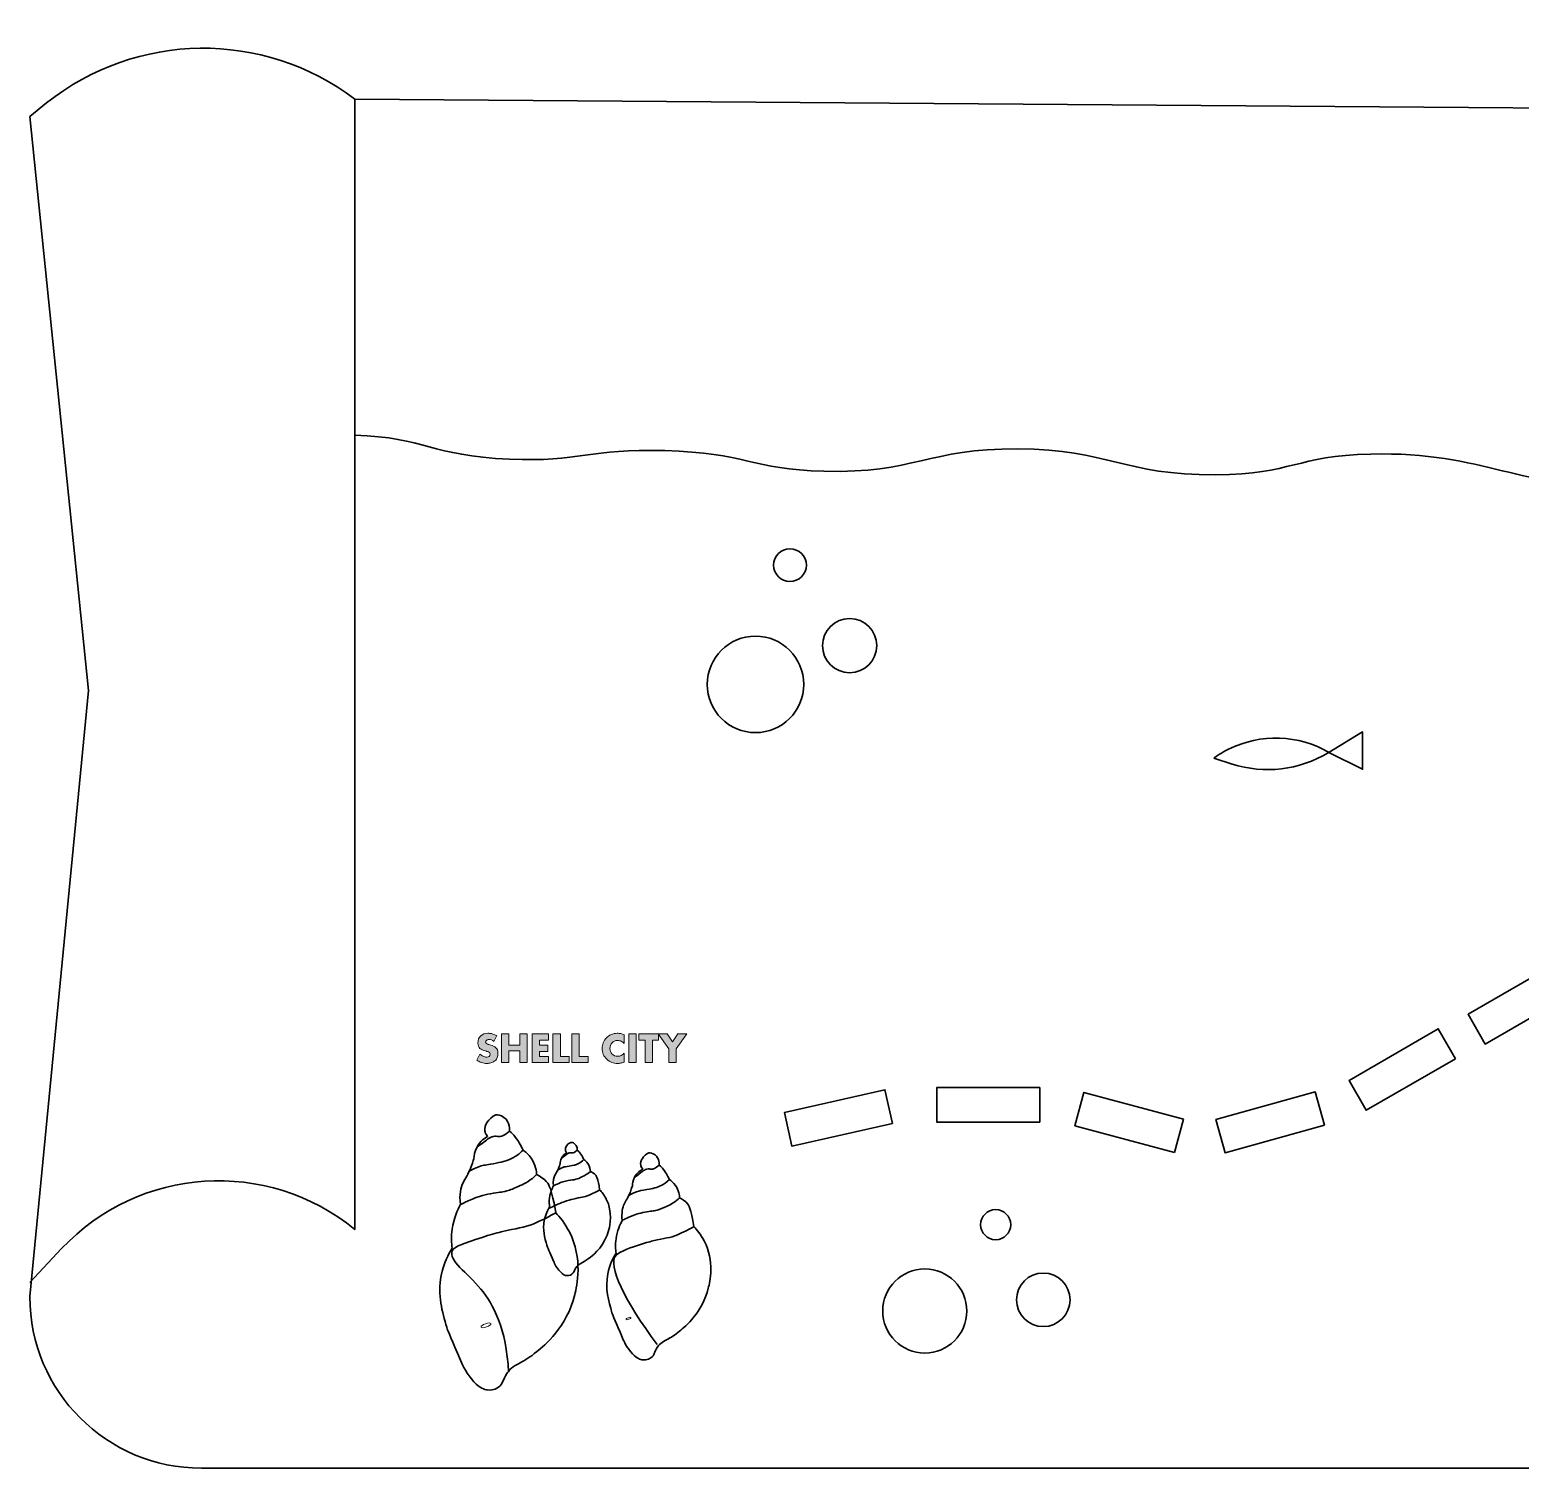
# Model space of a CAD drawing. Extents: x 231 to 1093, y -596 to -181.
# Drawn here: x 231.1 to 662.1, y -596.3 to -180.5 of the extents above; entities that cross this region are included whole.
import ezdxf

# ---------------------------------------------------------------- set-up
doc = ezdxf.new("R2010")
doc.units = 0
doc.header["$MEASUREMENT"] = 0
doc.layers.add('BACK', color=7, linetype='Continuous', lineweight=0)
doc.layers.add('Layer 1', color=7, linetype='Continuous', lineweight=0)

# ---------------------------------------------------------------- blocks, each defined once
blk = doc.blocks.new('Block_0')
at = {"layer": 'Layer 1', "color": 18, "lineweight": 35, "true_color": 0x000000}
for points, knots in [([(387.49, -502.1), (387.7, -502.1), (388.18, -502.14), (388.63, -502.48), (389.5, -503.14), (389.4, -504.31), (389.39, -504.39), (389.73, -504.67), (389.98, -504.94), (390.16, -505.15), (390.52, -505.59), (390.74, -505.98), (390.92, -506.29), (391.09, -506.6), (391.22, -506.87), (391.3, -507.06), (391.62, -507.27), (392.06, -507.64), (392.44, -508.2), (393.07, -509.12), (393.18, -510.05), (393.21, -510.49), (393.65, -510.7), (394.22, -511.05), (394.73, -511.63), (394.73, -511.63), (395.39, -512.5), (395.87, -515.81), (395.87, -515.81), (395.88, -515.83), (395.88, -515.83), (396.42, -516.39), (397.16, -517.28), (397.78, -518.5), (399.71, -522.28), (398.84, -526.06), (398.55, -527.27), (397.43, -531.81), (394.33, -534.38), (393.21, -535.28), (392.32, -535.99), (391.5, -536.48), (390.92, -536.8), (389.87, -537.27), (389.32, -537.86), (389.01, -538.33), (388.48, -539.13), (388.54, -539.75), (387.87, -540.24), (387.25, -540.68), (386.53, -540.64), (386.34, -540.62), (385.89, -540.58), (385.3, -540.38), (384.43, -539.47), (383.39, -538.38), (382.89, -537.26), (382.53, -536.42), (381.36, -533.73), (380.78, -532.38), (380.62, -531.85), (379.98, -529.67), (379.31, -527.38), (379.86, -524.6), (380.2, -522.88), (380.88, -521.58), (381.38, -520.79), (381.29, -520.1), (381.24, -519.18), (381.38, -518.12), (381.59, -516.59), (382.12, -515.42), (382.53, -514.68), (382.34, -513.25), (382.61, -512.27), (382.91, -511.63), (383.2, -511), (383.61, -510.53), (384.05, -509.34), (384.3, -508.7), (384.43, -508.2), (384.43, -508.2), (384.44, -507.87), (384.5, -507.29), (384.82, -506.67), (385.29, -505.75), (386.04, -505.3), (386.34, -505.15), (386.07, -504.84), (385.99, -504.56), (385.96, -504.39), (385.82, -503.57), (386.43, -502.65), (387.49, -502.1)], [0, 0, 0, 0, 1, 1, 1, 2, 2, 2, 3, 3, 3, 4, 4, 4, 5, 5, 5, 6, 6, 6, 7, 7, 7, 8, 8, 8, 9, 9, 9, 10, 10, 10, 11, 11, 11, 12, 12, 12, 13, 13, 13, 14, 14, 14, 15, 15, 15, 16, 16, 16, 17, 17, 17, 18, 18, 18, 19, 19, 19, 20, 20, 20, 21, 21, 21, 22, 22, 22, 23, 23, 23, 24, 24, 24, 25, 25, 25, 26, 26, 26, 27, 27, 27, 28, 28, 28, 29, 29, 29, 30, 30, 30, 31, 31, 31, 31]), ([(391.3, -507.06), (390.75, -507.62), (390.21, -507.98), (389.77, -508.2), (388.99, -508.6), (388.26, -508.74), (387.1, -508.96), (386.08, -509.16), (385.85, -509.12), (385.2, -509.34), (384.52, -509.58), (384.01, -509.88), (383.67, -510.11)], [0, 0, 0, 0, 1, 1, 1, 2, 2, 2, 3, 3, 3, 4, 4, 4, 4]), ([(389.39, -504.39), (388.73, -505.04), (388.22, -505.17), (387.87, -505.15), (387.67, -505.14), (387.44, -505.08), (387.1, -505.15), (386.75, -505.23), (386.51, -505.4), (386.34, -505.53), (385.87, -505.88), (385.37, -506.26), (384.82, -506.67)], [0, 0, 0, 0, 1, 1, 1, 2, 2, 2, 3, 3, 3, 4, 4, 4, 4]), ([(393.21, -510.49), (392.44, -511.25), (391.51, -511.75), (390.92, -512.01), (390, -512.43), (389.54, -512.64), (389.01, -512.78), (388.19, -512.99), (388.01, -512.89), (386.72, -513.16), (386.26, -513.25), (385.8, -513.35), (385.2, -513.54), (384.34, -513.81), (383.67, -514.12), (383.29, -514.3), (382.97, -514.45), (382.71, -514.58), (382.53, -514.68)], [0, 0, 0, 0, 1, 1, 1, 2, 2, 2, 3, 3, 3, 4, 4, 4, 5, 5, 5, 6, 6, 6, 6]), ([(395.88, -515.83), (395.23, -516.22), (393.7, -517), (392.83, -517.35), (391.35, -517.95), (390.44, -517.95), (388.25, -518.5), (387.51, -518.68), (386.6, -518.91), (385.58, -519.26), (383.82, -519.86), (382.41, -520.57), (381.38, -521.17)], [0, 0, 0, 0, 1, 1, 1, 2, 2, 2, 3, 3, 3, 4, 4, 4, 4])]:
    blk.add_open_spline(points, degree=3, knots=knots, dxfattribs=at)
blk = doc.blocks.new('Block_1')
at = {"layer": 'Layer 1', "color": 18, "lineweight": 35, "true_color": 0x000000}
for points, knots in [([(410.1, -505.1), (410.43, -505.1), (411.18, -505.16), (411.88, -505.69), (413.24, -506.72), (413.08, -508.54), (413.06, -508.65), (413.59, -509.1), (413.98, -509.52), (414.25, -509.84), (414.82, -510.52), (415.16, -511.13), (415.44, -511.62), (415.7, -512.1), (415.9, -512.51), (416.03, -512.81), (416.52, -513.14), (417.21, -513.71), (417.81, -514.58), (418.79, -516.02), (418.96, -517.46), (418.99, -518.14), (419.68, -518.47), (420.57, -519.01), (421.37, -519.92), (421.37, -519.92), (422.39, -521.27), (423.14, -526.42), (423.14, -526.42), (423.14, -526.44), (423.14, -526.44), (423.99, -527.32), (425.14, -528.7), (426.11, -530.59), (429.11, -536.48), (427.76, -542.34), (427.29, -544.23), (425.56, -551.29), (420.74, -555.28), (418.99, -556.68), (417.61, -557.79), (416.35, -558.56), (415.44, -559.05), (413.8, -559.78), (412.95, -560.7), (412.47, -561.43), (411.65, -562.68), (411.74, -563.64), (410.69, -564.39), (409.73, -565.08), (408.62, -565.01), (408.32, -564.98), (407.61, -564.92), (406.7, -564.61), (405.36, -563.2), (403.73, -561.51), (402.95, -559.76), (402.39, -558.46), (400.58, -554.27), (399.67, -552.18), (399.43, -551.35), (398.43, -547.95), (397.38, -544.4), (398.24, -540.08), (398.77, -537.41), (399.84, -535.39), (400.61, -534.15), (400.47, -533.08), (400.39, -531.65), (400.61, -530), (400.94, -527.63), (401.76, -525.81), (402.39, -524.66), (402.11, -522.43), (402.52, -520.92), (402.98, -519.92), (403.44, -518.94), (404.07, -518.2), (404.76, -516.36), (405.14, -515.36), (405.36, -514.58), (405.36, -514.58), (405.37, -514.07), (405.46, -513.18), (405.95, -512.21), (406.68, -510.77), (407.86, -510.08), (408.32, -509.84), (407.9, -509.37), (407.77, -508.93), (407.73, -508.65), (407.51, -507.39), (408.45, -505.95), (410.1, -505.1)], [0, 0, 0, 0, 1, 1, 1, 2, 2, 2, 3, 3, 3, 4, 4, 4, 5, 5, 5, 6, 6, 6, 7, 7, 7, 8, 8, 8, 9, 9, 9, 10, 10, 10, 11, 11, 11, 12, 12, 12, 13, 13, 13, 14, 14, 14, 15, 15, 15, 16, 16, 16, 17, 17, 17, 18, 18, 18, 19, 19, 19, 20, 20, 20, 21, 21, 21, 22, 22, 22, 23, 23, 23, 24, 24, 24, 25, 25, 25, 26, 26, 26, 27, 27, 27, 28, 28, 28, 29, 29, 29, 30, 30, 30, 31, 31, 31, 31]), ([(416.03, -512.81), (415.17, -513.69), (414.33, -514.24), (413.66, -514.58), (412.44, -515.21), (411.3, -515.43), (409.51, -515.77), (407.92, -516.07), (407.55, -516.02), (406.54, -516.36), (405.49, -516.72), (404.69, -517.2), (404.17, -517.55)], [0, 0, 0, 0, 1, 1, 1, 2, 2, 2, 3, 3, 3, 4, 4, 4, 4]), ([(413.06, -508.65), (412.03, -509.67), (411.24, -509.87), (410.69, -509.84), (410.38, -509.82), (410.02, -509.73), (409.51, -509.84), (408.95, -509.96), (408.58, -510.24), (408.32, -510.43), (407.59, -510.98), (406.81, -511.56), (405.95, -512.21)], [0, 0, 0, 0, 1, 1, 1, 2, 2, 2, 3, 3, 3, 4, 4, 4, 4]), ([(418.99, -518.14), (417.81, -519.33), (416.35, -520.1), (415.44, -520.51), (414.01, -521.16), (413.3, -521.48), (412.47, -521.7), (411.2, -522.03), (410.92, -521.88), (408.91, -522.29), (408.19, -522.44), (407.48, -522.59), (406.54, -522.89), (405.21, -523.31), (404.17, -523.79), (403.58, -524.07), (403.09, -524.3), (402.68, -524.51), (402.39, -524.66)], [0, 0, 0, 0, 1, 1, 1, 2, 2, 2, 3, 3, 3, 4, 4, 4, 5, 5, 5, 6, 6, 6, 6]), ([(423.14, -526.44), (422.13, -527.05), (419.76, -528.26), (418.4, -528.81), (416.11, -529.75), (414.69, -529.75), (411.29, -530.59), (410.14, -530.88), (408.72, -531.24), (407.13, -531.78), (405.72, -532.26), (401.71, -533.62), (400.61, -534.74), (397.97, -537.45), (403.19, -548.12), (412.5, -560.5)], [0, 0, 0, 0, 1, 1, 1, 2, 2, 2, 3, 3, 3, 4, 4, 4, 5, 5, 5, 5])]:
    blk.add_open_spline(points, degree=3, knots=knots, dxfattribs=at)
blk = doc.blocks.new('Block_2')
at = {"layer": 'Layer 1', "color": 18, "lineweight": 35, "true_color": 0x000000}
for points in [[(816.1, -338.68), (788.47, -349.84), (784.73, -340.6), (812.37, -329.44)], [(779.7, -353.06), (753.88, -367.97), (748.9, -359.34), (774.71, -344.43)], [(749.48, -370.49), (727.09, -390.16), (720.51, -382.68), (742.9, -363)], [(723.36, -396.23), (709.61, -422.68), (700.77, -418.08), (714.52, -391.64)], [(704.94, -429.3), (686.16, -452.44), (678.42, -446.17), (697.2, -423.02)], [(677.78, -458.8), (651.97, -473.7), (646.99, -465.07), (672.8, -450.17)], [(643.39, -477.91), (617.57, -492.81), (612.59, -484.18), (638.4, -469.28)], [(480.56, -496.62), (451.49, -503.21), (449.29, -493.49), (478.36, -486.9)], [(523.14, -496.22), (493.33, -496.22), (493.33, -486.25), (523.14, -486.25)], [(562.12, -504.99), (533.32, -497.31), (535.89, -487.68), (564.69, -495.36)], [(605.46, -497.15), (576.74, -505.12), (574.08, -495.52), (602.8, -487.54)]]:
    blk.add_lwpolyline(points, close=True, dxfattribs=at)
blk = doc.blocks.new('Block_3')
at = {"layer": 'Layer 1', "color": 18, "lineweight": 35, "true_color": 0x000000}
for points, knots in [([(365.83, -494.1), (366.27, -494.11), (367.27, -494.19), (368.2, -494.89), (370.01, -496.25), (369.79, -498.67), (369.77, -498.83), (370.48, -499.42), (371, -499.98), (371.35, -500.4), (372.1, -501.3), (372.56, -502.11), (372.93, -502.76), (373.28, -503.4), (373.54, -503.95), (373.71, -504.34), (374.37, -504.79), (375.28, -505.54), (376.08, -506.7), (377.38, -508.61), (377.61, -510.53), (377.65, -511.43), (378.56, -511.87), (379.75, -512.59), (380.81, -513.8), (380.81, -513.8), (382.16, -515.59), (383.17, -522.43), (383.17, -522.43), (383.17, -522.46), (383.17, -522.46), (384.29, -523.63), (385.82, -525.46), (387.11, -527.98), (391.09, -535.8), (389.3, -543.59), (388.69, -546.1), (386.38, -555.49), (379.98, -560.79), (377.65, -562.65), (375.82, -564.12), (374.14, -565.14), (372.93, -565.8), (370.75, -566.77), (369.62, -567.99), (368.99, -568.96), (367.89, -570.62), (368.02, -571.89), (366.62, -572.9), (365.34, -573.81), (363.86, -573.72), (363.47, -573.68), (362.53, -573.59), (361.32, -573.18), (359.53, -571.32), (357.37, -569.06), (356.34, -566.74), (355.59, -565.02), (353.18, -559.45), (351.98, -556.67), (351.65, -555.56), (350.33, -551.05), (348.94, -546.33), (350.07, -540.59), (350.78, -537.04), (352.19, -534.36), (353.23, -532.71), (353.03, -531.29), (352.92, -529.39), (353.23, -527.19), (353.66, -524.04), (354.75, -521.62), (355.59, -520.1), (355.21, -517.13), (355.76, -515.12), (356.38, -513.8), (356.99, -512.49), (357.82, -511.51), (358.74, -509.07), (359.25, -507.74), (359.53, -506.7), (359.53, -506.7), (359.54, -506.02), (359.66, -504.84), (360.32, -503.55), (361.3, -501.64), (362.85, -500.72), (363.47, -500.4), (362.92, -499.77), (362.74, -499.19), (362.68, -498.83), (362.4, -497.15), (363.64, -495.23), (365.83, -494.1)], [0, 0, 0, 0, 1, 1, 1, 2, 2, 2, 3, 3, 3, 4, 4, 4, 5, 5, 5, 6, 6, 6, 7, 7, 7, 8, 8, 8, 9, 9, 9, 10, 10, 10, 11, 11, 11, 12, 12, 12, 13, 13, 13, 14, 14, 14, 15, 15, 15, 16, 16, 16, 17, 17, 17, 18, 18, 18, 19, 19, 19, 20, 20, 20, 21, 21, 21, 22, 22, 22, 23, 23, 23, 24, 24, 24, 25, 25, 25, 26, 26, 26, 27, 27, 27, 28, 28, 28, 29, 29, 29, 30, 30, 30, 31, 31, 31, 31]), ([(369.77, -498.83), (368.41, -500.18), (367.36, -500.44), (366.62, -500.4), (366.21, -500.38), (365.73, -500.25), (365.05, -500.4), (364.31, -500.56), (363.82, -500.93), (363.47, -501.19), (362.49, -501.92), (361.46, -502.69), (360.32, -503.55)], [0, 0, 0, 0, 1, 1, 1, 2, 2, 2, 3, 3, 3, 4, 4, 4, 4]), ([(373.71, -504.34), (372.58, -505.52), (371.46, -506.24), (370.56, -506.7), (368.94, -507.54), (367.42, -507.83), (365.05, -508.28), (362.93, -508.68), (362.45, -508.61), (361.11, -509.07), (359.71, -509.55), (358.65, -510.18), (357.95, -510.64)], [0, 0, 0, 0, 1, 1, 1, 2, 2, 2, 3, 3, 3, 4, 4, 4, 4]), ([(377.65, -511.43), (376.08, -513.01), (374.14, -514.03), (372.93, -514.58), (371.03, -515.44), (370.09, -515.87), (368.99, -516.16), (367.3, -516.6), (366.92, -516.4), (364.26, -516.95), (363.29, -517.15), (362.35, -517.34), (361.11, -517.74), (359.34, -518.3), (357.96, -518.94), (357.17, -519.31), (356.51, -519.62), (355.98, -519.9), (355.59, -520.1)], [0, 0, 0, 0, 1, 1, 1, 2, 2, 2, 3, 3, 3, 4, 4, 4, 5, 5, 5, 6, 6, 6, 6]), ([(383.17, -522.46), (381.82, -523.27), (378.67, -524.88), (376.87, -525.62), (373.82, -526.86), (371.93, -526.85), (367.41, -527.98), (365.89, -528.36), (364, -528.84), (361.89, -529.56), (356.53, -531.38), (353.8, -532.15), (353.23, -533.5), (352.08, -536.22), (357.57, -539.76), (361.5, -544.5), (365.06, -548.8), (368.99, -556.01), (369.5, -568.5)], [0, 0, 0, 0, 1, 1, 1, 2, 2, 2, 3, 3, 3, 4, 4, 4, 5, 5, 5, 6, 6, 6, 6])]:
    blk.add_open_spline(points, degree=3, knots=knots, dxfattribs=at)
blk = doc.blocks.new('Block_4')
at = {"layer": 'Layer 1', "true_color": 0x000000, "transparency": 33554687}
h = blk.add_hatch(color=18, dxfattribs=at)
h.dxf.hatch_style = 2
edge = h.paths.add_edge_path()
edge.add_spline(control_points=[(366.12, -471.23), (366.12, -471.23), (365.26, -472.9), (365.26, -472.9), (365.06, -472.74), (364.84, -472.61), (364.59, -472.51), (364.35, -472.41), (364.09, -472.36), (363.83, -472.36), (363.79, -472.36), (363.75, -472.36), (363.71, -472.37), (363.66, -472.37), (363.62, -472.38), (363.58, -472.4), (363.41, -472.43), (363.25, -472.51), (363.11, -472.62), (362.97, -472.73), (362.9, -472.87), (362.9, -473.06), (362.9, -473.23), (362.97, -473.37), (363.1, -473.48), (363.23, -473.58), (363.38, -473.67), (363.53, -473.74), (363.59, -473.76), (363.65, -473.78), (363.7, -473.8), (363.76, -473.82), (363.81, -473.83), (363.86, -473.85), (363.86, -473.85), (364.41, -474), (364.41, -474), (364.99, -474.18), (365.48, -474.43), (365.87, -474.77), (366.26, -475.1), (366.46, -475.6), (366.46, -476.28), (366.46, -476.31), (366.46, -476.34), (366.46, -476.37), (366.46, -476.4), (366.46, -476.43), (366.46, -476.45), (366.44, -476.84), (366.37, -477.21), (366.25, -477.57), (366.12, -477.93), (365.91, -478.25), (365.6, -478.51), (365.32, -478.75), (365, -478.93), (364.65, -479.05), (364.3, -479.17), (363.94, -479.24), (363.58, -479.27), (363.52, -479.27), (363.46, -479.27), (363.4, -479.28), (363.35, -479.28), (363.3, -479.28), (363.25, -479.28), (362.72, -479.28), (362.21, -479.2), (361.72, -479.03), (361.22, -478.87), (360.76, -478.64), (360.33, -478.35), (360.33, -478.35), (361.25, -476.6), (361.25, -476.6), (361.53, -476.84), (361.82, -477.04), (362.14, -477.21), (362.46, -477.38), (362.8, -477.47), (363.17, -477.47), (363.18, -477.47), (363.2, -477.47), (363.21, -477.47), (363.23, -477.47), (363.24, -477.47), (363.26, -477.47), (363.5, -477.45), (363.72, -477.38), (363.92, -477.24), (364.11, -477.11), (364.21, -476.9), (364.21, -476.63), (364.21, -476.43), (364.13, -476.26), (363.97, -476.14), (363.8, -476.01), (363.62, -475.91), (363.41, -475.84), (363.32, -475.81), (363.23, -475.78), (363.15, -475.76), (363.06, -475.73), (362.98, -475.71), (362.9, -475.68), (362.89, -475.68), (362.87, -475.67), (362.85, -475.67), (362.84, -475.66), (362.82, -475.66), (362.81, -475.65), (362.15, -475.47), (361.63, -475.23), (361.24, -474.95), (360.85, -474.66), (360.66, -474.13), (360.66, -473.34), (360.66, -472.5), (360.93, -471.82), (361.47, -471.32), (362.01, -470.81), (362.69, -470.56), (363.52, -470.56), (363.69, -470.56), (363.86, -470.57), (364.04, -470.59), (364.21, -470.6), (364.39, -470.64), (364.56, -470.68), (364.84, -470.74), (365.12, -470.82), (365.38, -470.91), (365.65, -471.01), (365.9, -471.12), (366.12, -471.24), (366.12, -471.24), (366.12, -471.23), (366.12, -471.23)], knot_values=[0, 0, 0, 0, 1, 1, 1, 2, 2, 2, 3, 3, 3, 4, 4, 4, 5, 5, 5, 6, 6, 6, 7, 7, 7, 8, 8, 8, 9, 9, 9, 10, 10, 10, 11, 11, 11, 12, 12, 12, 13, 13, 13, 14, 14, 14, 15, 15, 15, 16, 16, 16, 17, 17, 17, 18, 18, 18, 19, 19, 19, 20, 20, 20, 21, 21, 21, 22, 22, 22, 23, 23, 23, 24, 24, 24, 25, 25, 25, 26, 26, 26, 27, 27, 27, 28, 28, 28, 29, 29, 29, 30, 30, 30, 31, 31, 31, 32, 32, 32, 33, 33, 33, 34, 34, 34, 35, 35, 35, 36, 36, 36, 37, 37, 37, 38, 38, 38, 39, 39, 39, 40, 40, 40, 41, 41, 41, 42, 42, 42, 43, 43, 43, 44, 44, 44, 45, 45, 45, 46, 46, 46, 46], degree=3, periodic=0)
h = blk.add_hatch(color=18, dxfattribs=at)
h.dxf.hatch_style = 2
edge = h.paths.add_edge_path()
edge.add_spline(control_points=[(372.75, -473.97), (372.75, -473.97), (372.75, -470.77), (372.75, -470.77), (372.75, -470.77), (374.9, -470.77), (374.9, -470.77), (374.9, -470.77), (374.9, -479.06), (374.9, -479.06), (374.9, -479.06), (372.75, -479.06), (372.75, -479.06), (372.75, -479.06), (372.75, -475.66), (372.75, -475.66), (372.75, -475.66), (369.64, -475.66), (369.64, -475.66), (369.64, -475.66), (369.64, -479.06), (369.64, -479.06), (369.64, -479.06), (367.48, -479.06), (367.48, -479.06), (367.48, -479.06), (367.48, -470.77), (367.48, -470.77), (367.48, -470.77), (369.64, -470.77), (369.64, -470.77), (369.64, -470.77), (369.64, -473.97), (369.64, -473.97), (369.64, -473.97), (372.75, -473.97), (372.75, -473.97)], knot_values=[0, 0, 0, 0, 1, 1, 1, 2, 2, 2, 3, 3, 3, 4, 4, 4, 5, 5, 5, 6, 6, 6, 7, 7, 7, 8, 8, 8, 9, 9, 9, 10, 10, 10, 11, 11, 11, 12, 12, 12, 12], degree=3, periodic=0)
h = blk.add_hatch(color=18, dxfattribs=at)
h.dxf.hatch_style = 2
edge = h.paths.add_edge_path()
edge.add_spline(control_points=[(378.47, -472.59), (378.47, -472.59), (378.47, -473.98), (378.47, -473.98), (378.47, -473.98), (380.9, -473.98), (380.9, -473.98), (380.9, -473.98), (380.9, -475.81), (380.9, -475.81), (380.9, -475.81), (378.47, -475.81), (378.47, -475.81), (378.47, -475.81), (378.47, -477.24), (378.47, -477.24), (378.47, -477.24), (381.03, -477.24), (381.03, -477.24), (381.03, -477.24), (381.03, -479.06), (381.03, -479.06), (381.03, -479.06), (376.31, -479.06), (376.31, -479.06), (376.31, -479.06), (376.31, -470.77), (376.31, -470.77), (376.31, -470.77), (381.03, -470.77), (381.03, -470.77), (381.03, -470.77), (381.03, -472.59), (381.03, -472.59), (381.03, -472.59), (378.47, -472.59), (378.47, -472.59)], knot_values=[0, 0, 0, 0, 1, 1, 1, 2, 2, 2, 3, 3, 3, 4, 4, 4, 5, 5, 5, 6, 6, 6, 7, 7, 7, 8, 8, 8, 9, 9, 9, 10, 10, 10, 11, 11, 11, 12, 12, 12, 12], degree=3, periodic=0)
h = blk.add_hatch(color=18, dxfattribs=at)
h.dxf.hatch_style = 2
edge = h.paths.add_edge_path()
edge.add_spline(control_points=[(384.52, -477.24), (384.52, -477.24), (387.1, -477.24), (387.1, -477.24), (387.1, -477.24), (387.1, -479.06), (387.1, -479.06), (387.1, -479.06), (382.36, -479.06), (382.36, -479.06), (382.36, -479.06), (382.36, -470.77), (382.36, -470.77), (382.36, -470.77), (384.52, -470.77), (384.52, -470.77), (384.52, -470.77), (384.52, -477.24), (384.52, -477.24)], knot_values=[0, 0, 0, 0, 1, 1, 1, 2, 2, 2, 3, 3, 3, 4, 4, 4, 5, 5, 5, 6, 6, 6, 6], degree=3, periodic=0)
h = blk.add_hatch(color=18, dxfattribs=at)
h.dxf.hatch_style = 2
edge = h.paths.add_edge_path()
edge.add_spline(control_points=[(389.96, -477.24), (389.96, -477.24), (392.55, -477.24), (392.55, -477.24), (392.55, -477.24), (392.55, -479.06), (392.55, -479.06), (392.55, -479.06), (387.81, -479.06), (387.81, -479.06), (387.81, -479.06), (387.81, -470.77), (387.81, -470.77), (387.81, -470.77), (389.96, -470.77), (389.96, -470.77), (389.96, -470.77), (389.96, -477.24), (389.96, -477.24)], knot_values=[0, 0, 0, 0, 1, 1, 1, 2, 2, 2, 3, 3, 3, 4, 4, 4, 5, 5, 5, 6, 6, 6, 6], degree=3, periodic=0)
h = blk.add_hatch(color=18, dxfattribs=at)
h.dxf.hatch_style = 2
edge = h.paths.add_edge_path()
edge.add_spline(control_points=[(402.95, -470.97), (402.95, -470.97), (402.95, -473.55), (402.95, -473.55), (402.73, -473.26), (402.46, -473.03), (402.12, -472.88), (401.78, -472.73), (401.43, -472.65), (401.06, -472.65), (400.4, -472.65), (399.87, -472.87), (399.46, -473.31), (399.05, -473.76), (398.85, -474.3), (398.85, -474.95), (398.85, -475.6), (399.06, -476.14), (399.47, -476.56), (399.89, -476.99), (400.43, -477.2), (401.1, -477.2), (401.45, -477.2), (401.79, -477.12), (402.12, -476.97), (402.45, -476.81), (402.73, -476.59), (402.95, -476.32), (402.95, -476.32), (402.95, -478.9), (402.95, -478.9), (402.76, -478.96), (402.57, -479.02), (402.39, -479.07), (402.22, -479.11), (402.04, -479.16), (401.88, -479.19), (401.74, -479.22), (401.61, -479.25), (401.47, -479.26), (401.34, -479.27), (401.2, -479.28), (401.05, -479.28), (400.47, -479.28), (399.92, -479.18), (399.38, -478.97), (398.85, -478.76), (398.37, -478.46), (397.94, -478.07), (397.48, -477.66), (397.15, -477.19), (396.93, -476.66), (396.72, -476.13), (396.61, -475.55), (396.61, -474.94), (396.61, -474.37), (396.71, -473.83), (396.92, -473.3), (397.13, -472.77), (397.43, -472.3), (397.83, -471.9), (398.22, -471.5), (398.69, -471.18), (399.23, -470.94), (399.76, -470.7), (400.31, -470.57), (400.89, -470.56), (400.9, -470.56), (400.92, -470.56), (400.94, -470.56), (400.95, -470.56), (400.97, -470.56), (400.99, -470.56), (401.33, -470.56), (401.67, -470.6), (401.99, -470.67), (402.32, -470.74), (402.64, -470.84), (402.95, -470.98), (402.95, -470.98), (402.95, -470.97), (402.95, -470.97)], knot_values=[0, 0, 0, 0, 1, 1, 1, 2, 2, 2, 3, 3, 3, 4, 4, 4, 5, 5, 5, 6, 6, 6, 7, 7, 7, 8, 8, 8, 9, 9, 9, 10, 10, 10, 11, 11, 11, 12, 12, 12, 13, 13, 13, 14, 14, 14, 15, 15, 15, 16, 16, 16, 17, 17, 17, 18, 18, 18, 19, 19, 19, 20, 20, 20, 21, 21, 21, 22, 22, 22, 23, 23, 23, 24, 24, 24, 25, 25, 25, 26, 26, 26, 27, 27, 27, 27], degree=3, periodic=0)
h = blk.add_hatch(color=18, dxfattribs=at)
h.dxf.hatch_style = 2
edge = h.paths.add_edge_path()
edge.add_spline(control_points=[(406.44, -479.06), (406.44, -479.06), (404.29, -479.06), (404.29, -479.06), (404.29, -479.06), (404.29, -470.77), (404.29, -470.77), (404.29, -470.77), (406.44, -470.77), (406.44, -470.77), (406.44, -470.77), (406.44, -479.06), (406.44, -479.06)], knot_values=[0, 0, 0, 0, 1, 1, 1, 2, 2, 2, 3, 3, 3, 4, 4, 4, 4], degree=3, periodic=0)
h = blk.add_hatch(color=18, dxfattribs=at)
h.dxf.hatch_style = 2
edge = h.paths.add_edge_path()
edge.add_spline(control_points=[(411.15, -479.06), (411.15, -479.06), (408.99, -479.06), (408.99, -479.06), (408.99, -479.06), (408.99, -472.59), (408.99, -472.59), (408.99, -472.59), (407.21, -472.59), (407.21, -472.59), (407.21, -472.59), (407.21, -470.77), (407.21, -470.77), (407.21, -470.77), (412.93, -470.77), (412.93, -470.77), (412.93, -470.77), (412.93, -472.59), (412.93, -472.59), (412.93, -472.59), (411.15, -472.59), (411.15, -472.59), (411.15, -472.59), (411.15, -479.06), (411.15, -479.06)], knot_values=[0, 0, 0, 0, 1, 1, 1, 2, 2, 2, 3, 3, 3, 4, 4, 4, 5, 5, 5, 6, 6, 6, 7, 7, 7, 8, 8, 8, 8], degree=3, periodic=0)
h = blk.add_hatch(color=18, dxfattribs=at)
h.dxf.hatch_style = 2
edge = h.paths.add_edge_path()
edge.add_spline(control_points=[(412.8, -470.77), (412.8, -470.77), (415.38, -470.77), (415.38, -470.77), (415.38, -470.77), (416.94, -473.02), (416.94, -473.02), (416.94, -473.02), (418.49, -470.77), (418.49, -470.77), (418.49, -470.77), (421.07, -470.77), (421.07, -470.77), (421.07, -470.77), (418.01, -475.08), (418.01, -475.08), (418.01, -475.08), (418.01, -479.06), (418.01, -479.06), (418.01, -479.06), (415.86, -479.06), (415.86, -479.06), (415.86, -479.06), (415.86, -475.08), (415.86, -475.08), (415.86, -475.08), (412.8, -470.77), (412.8, -470.77)], knot_values=[0, 0, 0, 0, 1, 1, 1, 2, 2, 2, 3, 3, 3, 4, 4, 4, 5, 5, 5, 6, 6, 6, 7, 7, 7, 8, 8, 8, 9, 9, 9, 9], degree=3, periodic=0)
at = {"layer": 'Layer 1'}
for points, knots in [([(366.12, -471.23), (366.12, -471.23), (365.26, -472.9), (365.26, -472.9), (365.06, -472.74), (364.84, -472.61), (364.59, -472.51), (364.35, -472.41), (364.09, -472.36), (363.83, -472.36), (363.79, -472.36), (363.75, -472.36), (363.71, -472.37), (363.66, -472.37), (363.62, -472.38), (363.58, -472.4), (363.41, -472.43), (363.25, -472.51), (363.11, -472.62), (362.97, -472.73), (362.9, -472.87), (362.9, -473.06), (362.9, -473.23), (362.97, -473.37), (363.1, -473.48), (363.23, -473.58), (363.38, -473.67), (363.53, -473.74), (363.59, -473.76), (363.65, -473.78), (363.7, -473.8), (363.76, -473.82), (363.81, -473.83), (363.86, -473.85), (363.86, -473.85), (364.41, -474), (364.41, -474), (364.99, -474.18), (365.48, -474.43), (365.87, -474.77), (366.26, -475.1), (366.46, -475.6), (366.46, -476.28), (366.46, -476.31), (366.46, -476.34), (366.46, -476.37), (366.46, -476.4), (366.46, -476.43), (366.46, -476.45), (366.44, -476.84), (366.37, -477.21), (366.25, -477.57), (366.12, -477.93), (365.91, -478.25), (365.6, -478.51), (365.32, -478.75), (365, -478.93), (364.65, -479.05), (364.3, -479.17), (363.94, -479.24), (363.58, -479.27), (363.52, -479.27), (363.46, -479.27), (363.4, -479.28), (363.35, -479.28), (363.3, -479.28), (363.25, -479.28), (362.72, -479.28), (362.21, -479.2), (361.72, -479.03), (361.22, -478.87), (360.76, -478.64), (360.33, -478.35), (360.33, -478.35), (361.25, -476.6), (361.25, -476.6), (361.53, -476.84), (361.82, -477.04), (362.14, -477.21), (362.46, -477.38), (362.8, -477.47), (363.17, -477.47), (363.18, -477.47), (363.2, -477.47), (363.21, -477.47), (363.23, -477.47), (363.24, -477.47), (363.26, -477.47), (363.5, -477.45), (363.72, -477.38), (363.92, -477.24), (364.11, -477.11), (364.21, -476.9), (364.21, -476.63), (364.21, -476.43), (364.13, -476.26), (363.97, -476.14), (363.8, -476.01), (363.62, -475.91), (363.41, -475.84), (363.32, -475.81), (363.23, -475.78), (363.15, -475.76), (363.06, -475.73), (362.98, -475.71), (362.9, -475.68), (362.89, -475.68), (362.87, -475.67), (362.85, -475.67), (362.84, -475.66), (362.82, -475.66), (362.81, -475.65), (362.15, -475.47), (361.63, -475.23), (361.24, -474.95), (360.85, -474.66), (360.66, -474.13), (360.66, -473.34), (360.66, -472.5), (360.93, -471.82), (361.47, -471.32), (362.01, -470.81), (362.69, -470.56), (363.52, -470.56), (363.69, -470.56), (363.86, -470.57), (364.04, -470.59), (364.21, -470.6), (364.39, -470.64), (364.56, -470.68), (364.84, -470.74), (365.12, -470.82), (365.38, -470.91), (365.65, -471.01), (365.9, -471.12), (366.12, -471.24), (366.12, -471.24), (366.12, -471.23), (366.12, -471.23)], [0, 0, 0, 0, 1, 1, 1, 2, 2, 2, 3, 3, 3, 4, 4, 4, 5, 5, 5, 6, 6, 6, 7, 7, 7, 8, 8, 8, 9, 9, 9, 10, 10, 10, 11, 11, 11, 12, 12, 12, 13, 13, 13, 14, 14, 14, 15, 15, 15, 16, 16, 16, 17, 17, 17, 18, 18, 18, 19, 19, 19, 20, 20, 20, 21, 21, 21, 22, 22, 22, 23, 23, 23, 24, 24, 24, 25, 25, 25, 26, 26, 26, 27, 27, 27, 28, 28, 28, 29, 29, 29, 30, 30, 30, 31, 31, 31, 32, 32, 32, 33, 33, 33, 34, 34, 34, 35, 35, 35, 36, 36, 36, 37, 37, 37, 38, 38, 38, 39, 39, 39, 40, 40, 40, 41, 41, 41, 42, 42, 42, 43, 43, 43, 44, 44, 44, 45, 45, 45, 46, 46, 46, 46]), ([(372.75, -473.97), (372.75, -473.97), (372.75, -470.77), (372.75, -470.77), (372.75, -470.77), (374.9, -470.77), (374.9, -470.77), (374.9, -470.77), (374.9, -479.06), (374.9, -479.06), (374.9, -479.06), (372.75, -479.06), (372.75, -479.06), (372.75, -479.06), (372.75, -475.66), (372.75, -475.66), (372.75, -475.66), (369.64, -475.66), (369.64, -475.66), (369.64, -475.66), (369.64, -479.06), (369.64, -479.06), (369.64, -479.06), (367.48, -479.06), (367.48, -479.06), (367.48, -479.06), (367.48, -470.77), (367.48, -470.77), (367.48, -470.77), (369.64, -470.77), (369.64, -470.77), (369.64, -470.77), (369.64, -473.97), (369.64, -473.97), (369.64, -473.97), (372.75, -473.97), (372.75, -473.97)], [0, 0, 0, 0, 1, 1, 1, 2, 2, 2, 3, 3, 3, 4, 4, 4, 5, 5, 5, 6, 6, 6, 7, 7, 7, 8, 8, 8, 9, 9, 9, 10, 10, 10, 11, 11, 11, 12, 12, 12, 12]), ([(378.47, -472.59), (378.47, -472.59), (378.47, -473.98), (378.47, -473.98), (378.47, -473.98), (380.9, -473.98), (380.9, -473.98), (380.9, -473.98), (380.9, -475.81), (380.9, -475.81), (380.9, -475.81), (378.47, -475.81), (378.47, -475.81), (378.47, -475.81), (378.47, -477.24), (378.47, -477.24), (378.47, -477.24), (381.03, -477.24), (381.03, -477.24), (381.03, -477.24), (381.03, -479.06), (381.03, -479.06), (381.03, -479.06), (376.31, -479.06), (376.31, -479.06), (376.31, -479.06), (376.31, -470.77), (376.31, -470.77), (376.31, -470.77), (381.03, -470.77), (381.03, -470.77), (381.03, -470.77), (381.03, -472.59), (381.03, -472.59), (381.03, -472.59), (378.47, -472.59), (378.47, -472.59)], [0, 0, 0, 0, 1, 1, 1, 2, 2, 2, 3, 3, 3, 4, 4, 4, 5, 5, 5, 6, 6, 6, 7, 7, 7, 8, 8, 8, 9, 9, 9, 10, 10, 10, 11, 11, 11, 12, 12, 12, 12]), ([(384.52, -477.24), (384.52, -477.24), (387.1, -477.24), (387.1, -477.24), (387.1, -477.24), (387.1, -479.06), (387.1, -479.06), (387.1, -479.06), (382.36, -479.06), (382.36, -479.06), (382.36, -479.06), (382.36, -470.77), (382.36, -470.77), (382.36, -470.77), (384.52, -470.77), (384.52, -470.77), (384.52, -470.77), (384.52, -477.24), (384.52, -477.24)], [0, 0, 0, 0, 1, 1, 1, 2, 2, 2, 3, 3, 3, 4, 4, 4, 5, 5, 5, 6, 6, 6, 6]), ([(389.96, -477.24), (389.96, -477.24), (392.55, -477.24), (392.55, -477.24), (392.55, -477.24), (392.55, -479.06), (392.55, -479.06), (392.55, -479.06), (387.81, -479.06), (387.81, -479.06), (387.81, -479.06), (387.81, -470.77), (387.81, -470.77), (387.81, -470.77), (389.96, -470.77), (389.96, -470.77), (389.96, -470.77), (389.96, -477.24), (389.96, -477.24)], [0, 0, 0, 0, 1, 1, 1, 2, 2, 2, 3, 3, 3, 4, 4, 4, 5, 5, 5, 6, 6, 6, 6]), ([(402.95, -470.97), (402.95, -470.97), (402.95, -473.55), (402.95, -473.55), (402.73, -473.26), (402.46, -473.03), (402.12, -472.88), (401.78, -472.73), (401.43, -472.65), (401.06, -472.65), (400.4, -472.65), (399.87, -472.87), (399.46, -473.31), (399.05, -473.76), (398.85, -474.3), (398.85, -474.95), (398.85, -475.6), (399.06, -476.14), (399.47, -476.56), (399.89, -476.99), (400.43, -477.2), (401.1, -477.2), (401.45, -477.2), (401.79, -477.12), (402.12, -476.97), (402.45, -476.81), (402.73, -476.59), (402.95, -476.32), (402.95, -476.32), (402.95, -478.9), (402.95, -478.9), (402.76, -478.96), (402.57, -479.02), (402.39, -479.07), (402.22, -479.11), (402.04, -479.16), (401.88, -479.19), (401.74, -479.22), (401.61, -479.25), (401.47, -479.26), (401.34, -479.27), (401.2, -479.28), (401.05, -479.28), (400.47, -479.28), (399.92, -479.18), (399.38, -478.97), (398.85, -478.76), (398.37, -478.46), (397.94, -478.07), (397.48, -477.66), (397.15, -477.19), (396.93, -476.66), (396.72, -476.13), (396.61, -475.55), (396.61, -474.94), (396.61, -474.37), (396.71, -473.83), (396.92, -473.3), (397.13, -472.77), (397.43, -472.3), (397.83, -471.9), (398.22, -471.5), (398.69, -471.18), (399.23, -470.94), (399.76, -470.7), (400.31, -470.57), (400.89, -470.56), (400.9, -470.56), (400.92, -470.56), (400.94, -470.56), (400.95, -470.56), (400.97, -470.56), (400.99, -470.56), (401.33, -470.56), (401.67, -470.6), (401.99, -470.67), (402.32, -470.74), (402.64, -470.84), (402.95, -470.98), (402.95, -470.98), (402.95, -470.97), (402.95, -470.97)], [0, 0, 0, 0, 1, 1, 1, 2, 2, 2, 3, 3, 3, 4, 4, 4, 5, 5, 5, 6, 6, 6, 7, 7, 7, 8, 8, 8, 9, 9, 9, 10, 10, 10, 11, 11, 11, 12, 12, 12, 13, 13, 13, 14, 14, 14, 15, 15, 15, 16, 16, 16, 17, 17, 17, 18, 18, 18, 19, 19, 19, 20, 20, 20, 21, 21, 21, 22, 22, 22, 23, 23, 23, 24, 24, 24, 25, 25, 25, 26, 26, 26, 27, 27, 27, 27]), ([(406.44, -479.06), (406.44, -479.06), (404.29, -479.06), (404.29, -479.06), (404.29, -479.06), (404.29, -470.77), (404.29, -470.77), (404.29, -470.77), (406.44, -470.77), (406.44, -470.77), (406.44, -470.77), (406.44, -479.06), (406.44, -479.06)], [0, 0, 0, 0, 1, 1, 1, 2, 2, 2, 3, 3, 3, 4, 4, 4, 4]), ([(411.15, -479.06), (411.15, -479.06), (408.99, -479.06), (408.99, -479.06), (408.99, -479.06), (408.99, -472.59), (408.99, -472.59), (408.99, -472.59), (407.21, -472.59), (407.21, -472.59), (407.21, -472.59), (407.21, -470.77), (407.21, -470.77), (407.21, -470.77), (412.93, -470.77), (412.93, -470.77), (412.93, -470.77), (412.93, -472.59), (412.93, -472.59), (412.93, -472.59), (411.15, -472.59), (411.15, -472.59), (411.15, -472.59), (411.15, -479.06), (411.15, -479.06)], [0, 0, 0, 0, 1, 1, 1, 2, 2, 2, 3, 3, 3, 4, 4, 4, 5, 5, 5, 6, 6, 6, 7, 7, 7, 8, 8, 8, 8]), ([(412.8, -470.77), (412.8, -470.77), (415.38, -470.77), (415.38, -470.77), (415.38, -470.77), (416.94, -473.02), (416.94, -473.02), (416.94, -473.02), (418.49, -470.77), (418.49, -470.77), (418.49, -470.77), (421.07, -470.77), (421.07, -470.77), (421.07, -470.77), (418.01, -475.08), (418.01, -475.08), (418.01, -475.08), (418.01, -479.06), (418.01, -479.06), (418.01, -479.06), (415.86, -479.06), (415.86, -479.06), (415.86, -479.06), (415.86, -475.08), (415.86, -475.08), (415.86, -475.08), (412.8, -470.77), (412.8, -470.77)], [0, 0, 0, 0, 1, 1, 1, 2, 2, 2, 3, 3, 3, 4, 4, 4, 5, 5, 5, 6, 6, 6, 7, 7, 7, 8, 8, 8, 9, 9, 9, 9])]:
    blk.add_open_spline(points, degree=3, knots=knots, dxfattribs=at)

msp = doc.modelspace()

# ---------------------------------------------------------------- linework, layer by layer
at = {"layer": 'BACK', "color": 18, "lineweight": 35, "true_color": 0x000000}
for points, knots in [([(231.08, -205.52), (231.08, -205.52), (235.95, -201.64), (235.95, -201.64), (261.92, -180.97), (298.59, -180.51), (325.08, -200.52), (325.08, -200.52), (325.08, -200.52), (325.08, -200.52), (325.08, -200.52), (994.92, -205.52), (994.92, -205.52), (994.92, -205.52), (997.47, -203.57), (997.47, -203.57), (1025.9, -181.88), (1065.55, -182.69), (1093.08, -205.52), (1093.08, -205.52), (1093.08, -205.52), (1093.08, -205.52), (1093.08, -205.52), (1067.08, -371.52), (1067.08, -371.52), (1067.08, -371.52), (1093.08, -523.56), (1093.08, -523.56), (1093.08, -563.72), (1060.52, -596.28), (1020.35, -596.28), (1020.35, -596.28), (280.69, -596.28), (280.69, -596.28), (253.29, -596.28), (231.08, -574.07), (231.08, -546.67), (231.08, -546.67), (248.08, -371.52), (248.08, -371.52), (248.08, -371.52), (231.08, -205.52), (231.08, -205.52)], [0, 0, 0, 0, 1, 1, 1, 2, 2, 2, 3, 3, 3, 4, 4, 4, 5, 5, 5, 6, 6, 6, 7, 7, 7, 8, 8, 8, 9, 9, 9, 10, 10, 10, 11, 11, 11, 12, 12, 12, 13, 13, 13, 14, 14, 14, 14]), ([(325.08, -200.52), (325.08, -200.52), (325.08, -527.27), (325.08, -527.27), (325.08, -527.27), (325.08, -527.27), (325.08, -527.27), (299.73, -506.57), (262.69, -509), (240.27, -532.83), (240.27, -532.83), (231.08, -542.6), (231.08, -542.6)], [0, 0, 0, 0, 1, 1, 1, 2, 2, 2, 3, 3, 3, 4, 4, 4, 4])]:
    msp.add_open_spline(points, degree=3, knots=knots, dxfattribs=at)
at = {"layer": 'Layer 1', "color": 18, "lineweight": 35, "true_color": 0x000000}
msp.add_lwpolyline([(322, -280.63)], dxfattribs=at)
for centre, radius in [((450.9, -335.24), 4.74), ((468.16, -358.52), 7.84), ((440.94, -369.71), 13.94), ((510.39, -525.9), 4.35), ((489.89, -550.85), 12.15), ((524.16, -547.61), 7.74)]:
    msp.add_circle(centre, radius, dxfattribs=at)
at = {"layer": 'Layer 1', "color": 18, "lineweight": 9, "true_color": 0x000000}
for centre, major_axis in [((363, -555), (1.41, 0.5)), ((404.21, -553.02), (0.707, 0.251))]:
    msp.add_ellipse(centre, major_axis=major_axis, ratio=0.333333, dxfattribs=at)
at = {"layer": 'Layer 1', "color": 18, "lineweight": 35, "true_color": 0x000000}
for points, knots in [([(325, -297.67), (345.83, -298.35), (346.72, -303.63), (369.83, -304.63), (390.18, -305.5), (392.87, -301.55), (414.67, -302.14), (438.3, -302.78), (439.69, -307.55), (460.74, -308.1), (487.09, -308.8), (490.63, -301.49), (516.78, -301.65), (543.2, -301.8), (547.18, -309.3), (574.07, -309.1), (596.5, -308.92), (596.97, -303.68), (618.9, -303.14), (651.99, -302.32), (663.42, -313.95), (689.89, -311.58), (708.18, -309.94), (710.25, -303.71), (727.25, -303.14), (746.12, -302.49), (749.14, -311.94), (769.59, -313.07), (791.99, -314.31), (798.93, -304.4), (824.39, -304.63), (847.7, -304.83), (849.88, -313.22), (875.45, -314.06), (900.97, -314.91), (905.58, -306.78), (931.49, -308.1), (950.8, -309.09), (959.24, -314.17), (976.32, -312.57), (985, -311.76), (991.22, -309.66), (995, -308.1)], [0, 0, 0, 0, 1, 1, 1, 2, 2, 2, 3, 3, 3, 4, 4, 4, 5, 5, 5, 6, 6, 6, 7, 7, 7, 8, 8, 8, 9, 9, 9, 10, 10, 10, 11, 11, 11, 12, 12, 12, 13, 13, 13, 14, 14, 14, 14]), ([(573.5, -391.06), (574.11, -390.45), (575.7, -389.53), (577.74, -388.49), (586.99, -383.8), (598.01, -384.21), (606.94, -389.46), (606.94, -389.46), (606.94, -389.46), (606.94, -389.46), (606.94, -389.46), (616.5, -394.24), (616.5, -394.24), (616.5, -394.24), (616.5, -383.46), (616.5, -383.46), (616.5, -383.46), (606.58, -389.46), (606.58, -389.46), (598.21, -394.52), (588.06, -395.72), (578.74, -392.74), (578.74, -392.74), (573.5, -391.06), (573.5, -391.06)], [0, 0, 0, 0, 1, 1, 1, 2, 2, 2, 3, 3, 3, 4, 4, 4, 5, 5, 5, 6, 6, 6, 7, 7, 7, 8, 8, 8, 8])]:
    msp.add_open_spline(points, degree=3, knots=knots, dxfattribs=at)

# ---------------------------------------------------------------- block references
at = {"layer": 'Layer 1'}
for name in ['Block_2', 'Block_4', 'Block_3', 'Block_0', 'Block_1']:
    msp.add_blockref(name, (0, 0), dxfattribs=at)

doc.saveas('drawing.dxf')
